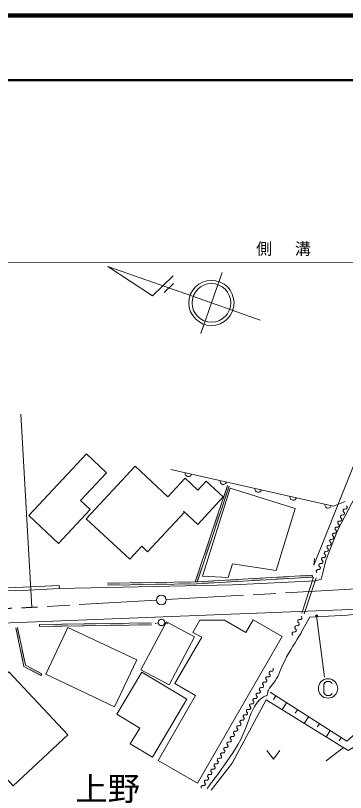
# Model space of a CAD drawing. Units: millimetres, scale not verified. Extents: x 40000 to 680000, y 20000 to 380000.
# Drawn here: x 449416 to 500568, y 259506 to 380000 of the extents above; entities that cross this region are included whole.
import ezdxf
from ezdxf.enums import TextEntityAlignment as Align

# ---------------------------------------------------------------- set-up
doc = ezdxf.new("R2010")
doc.units = ezdxf.units.MM
doc.header["$LTSCALE"] = 1000
doc.linetypes.add('CHAIN', pattern=[18.5, 12, -1.5, 3.5, -1.5])
for name, color, linetype, lineweight in [('M-BGD', 7, 'Continuous', 13), ('M-BMK', 2, 'CHAIN', 13), ('M-BMK-SRVR', 3, 'Continuous', 13), ('M-STR-HTXT', 7, 'Continuous', 13), ('M-STR-STRC', 7, 'Continuous', 13), ('M-TTL', 2, 'Continuous', 140), ('M-TTL-LINE', 7, 'Continuous', 50)]:
    doc.layers.add(name, color=color, linetype=linetype, lineweight=lineweight)
doc.layers.add('M-BMK-HTXT', color=7, linetype='Continuous')
doc.styles.add('ＭＳ ゴシック', font='')
doc.styles.get('ＭＳ ゴシック').set_extended_font_data('MS Gothic')

msp = doc.modelspace()

# ---------------------------------------------------------------- hatches: boundary and pattern name
at = {"layer": 'M-BGD'}
for points in [[(482255, 307119), (481543, 304988), (481828, 304893), (482539, 307024)], [(480832, 302856), (480121, 300724), (480405, 300629), (481117, 302761)], [(479409, 298593), (478698, 296461), (478982, 296366), (479694, 298498)], [(477986, 294329), (477275, 292198), (477560, 292103), (478271, 294234)], [(489749, 292567), (491649, 292672), (491632, 292972), (489733, 292866)], [(493548, 292777), (495447, 292882), (495431, 293182), (493531, 293077)], [(463696, 291669), (465539, 291698), (465535, 291998), (463691, 291969)], [(467383, 291727), (469227, 291756), (469222, 292056), (467378, 292027)], [(471071, 291786), (472914, 291815), (472910, 292115), (471066, 292086)], [(474758, 291844), (476602, 291873), (476597, 292173), (474753, 292144)], [(478353, 291936), (480252, 292041), (480235, 292341), (478336, 292236)], [(482151, 292146), (484051, 292252), (484034, 292551), (482135, 292446)], [(485950, 292357), (487850, 292462), (487833, 292761), (485934, 292656)], [(457479, 285609), (455307, 285577), (455312, 285277), (457484, 285310)], [(461824, 285675), (459652, 285642), (459656, 285342), (461828, 285375)], [(466168, 285740), (463996, 285707), (464000, 285407), (466172, 285440)], [(470512, 285805), (468340, 285773), (468344, 285473), (470516, 285505)], [(449439, 285033), (449807, 283308), (450100, 283371), (449733, 285096)], [(450175, 281583), (450542, 279858), (450836, 279921), (450468, 281646)], [(451623, 278561), (453351, 277642), (453491, 277907), (451764, 278826)]]:
    msp.add_hatch(color=256, dxfattribs=at).paths.add_polyline_path(points)

# ---------------------------------------------------------------- linework, layer by layer
for p, q in [((473050, 305367), (467945, 310102)), ((482255, 307119), (477275, 292198)), ((482539, 307024), (477560, 292103)), ((469886, 296836), (475603, 302999)), ((477438, 292186), (495431, 293182)), ((477449, 291886), (495447, 292882)), ((482379, 292842), (478417, 293036)), ((493791, 287312), (495623, 292904)), ((495447, 292882), (495431, 293182)), ((463691, 291969), (477438, 292186)), ((463696, 291669), (477449, 291886)), ((494171, 287188), (496003, 292780)), ((470512, 285805), (453135, 285544)), ((471553, 285803), (471059, 285728)), ((472537, 285778), (473027, 285678)), ((449439, 285033), (450716, 279043)), ((449733, 285096), (450980, 279242)), ((453135, 285544), (453140, 285244)), ((470516, 285505), (453140, 285244)), ((478278, 283598), (474129, 276399)), ((450716, 279043), (453351, 277642)), ((450980, 279242), (453491, 277907)), ((453351, 277642), (453491, 277907)), ((470625, 264990), (475997, 273952)), ((489749, 274500), (489387, 273933)), ((491443, 273418), (490738, 272313)), ((493138, 272336), (492794, 271798)), ((494832, 271254), (494163, 270206)), ((496526, 270172), (496201, 269662)), ((498221, 269090), (497587, 268098)), ((499915, 268009), (499607, 267526)), ((467208, 267038), (470625, 264990)), ((500201, 266402), (497551, 264389)), ((471520, 264468), (477647, 260937))]:
    msp.add_line(p, q, dxfattribs=at)
for points in [[(456200, 291624), (456223, 291124), (483094, 291683), (495965, 292325), (496802, 292604), (497001, 293401), (497558, 295633), (499348, 300139), (502135, 305480), (506755, 312654)], [(451465, 302467), (460412, 312007), (463538, 309075)], [(467945, 310102), (460366, 301932), (467115, 295673)], [(460978, 303368), (459493, 304761), (463538, 309075)], [(500499, 304615), (498732, 303908), (473493, 309619)], [(473050, 305367), (475716, 308241), (477699, 306402), (478973, 307776), (481605, 305335), (477663, 301085), (475479, 303111)], [(478417, 293036), (482668, 306684), (492791, 303531), (489799, 293925)], [(500313, 302999), (500265, 303043), (500225, 303105), (500204, 303160), (500202, 303205), (500208, 303270), (500241, 303345), (500285, 303393), (500321, 303423), (500375, 303443), (500448, 303456), (500640, 303483), (500721, 303515), (500757, 303544), (500800, 303592), (500825, 303648), (500840, 303732), (500827, 303805), (500806, 303859), (500777, 303894), (500729, 303938)], [(460978, 303368), (456076, 298142), (451465, 302467)], [(499896, 302060), (499848, 302104), (499808, 302166), (499787, 302220), (499785, 302266), (499792, 302331), (499825, 302406), (499869, 302454), (499904, 302483), (499958, 302504), (500031, 302517), (500223, 302544), (500305, 302575), (500340, 302605), (500384, 302653), (500409, 302709), (500423, 302793), (500411, 302866), (500390, 302920), (500361, 302955), (500313, 302999)], [(499480, 301120), (499432, 301164), (499392, 301227), (499371, 301281), (499369, 301327), (499375, 301392), (499408, 301467), (499452, 301515), (499488, 301544), (499542, 301565), (499615, 301578), (499807, 301605), (499888, 301636), (499924, 301665), (499967, 301713), (499992, 301770), (500007, 301853), (499994, 301926), (499973, 301981), (499944, 302016), (499896, 302060)], [(498647, 299242), (498599, 299286), (498559, 299348), (498538, 299402), (498536, 299448), (498542, 299513), (498575, 299588), (498619, 299636), (498655, 299665), (498709, 299686), (498782, 299699), (498974, 299726), (499055, 299758), (499091, 299787), (499134, 299835), (499159, 299891), (499174, 299975), (499161, 300048), (499140, 300102), (499111, 300137), (499063, 300181)], [(499063, 300181), (499015, 300225), (498975, 300288), (498954, 300342), (498952, 300388), (498959, 300452), (498992, 300527), (499036, 300576), (499071, 300605), (499125, 300626), (499198, 300638), (499390, 300666), (499472, 300697), (499507, 300726), (499551, 300774), (499576, 300831), (499590, 300914), (499578, 300987), (499557, 301041), (499528, 301077), (499480, 301120)], [(498230, 298303), (498182, 298346), (498142, 298409), (498121, 298463), (498119, 298509), (498126, 298574), (498159, 298649), (498203, 298697), (498238, 298726), (498292, 298747), (498365, 298760), (498557, 298787), (498639, 298818), (498674, 298848), (498718, 298896), (498743, 298952), (498757, 299035), (498745, 299108), (498724, 299163), (498695, 299198), (498647, 299242)], [(469886, 296836), (468976, 297680), (467115, 295673)], [(497814, 297363), (497766, 297407), (497726, 297470), (497705, 297524), (497703, 297570), (497709, 297635), (497742, 297710), (497786, 297758), (497822, 297787), (497876, 297808), (497949, 297820), (498141, 297848), (498222, 297879), (498258, 297908), (498301, 297956), (498326, 298013), (498341, 298096), (498328, 298169), (498307, 298223), (498278, 298259), (498230, 298303)], [(496981, 295485), (496932, 295529), (496893, 295591), (496872, 295645), (496870, 295691), (496876, 295756), (496909, 295831), (496953, 295879), (496989, 295908), (497043, 295929), (497116, 295942), (497308, 295969), (497389, 296001), (497424, 296030), (497468, 296078), (497493, 296134), (497508, 296218), (497495, 296291), (497474, 296345), (497445, 296380), (497397, 296424)], [(497397, 296424), (497349, 296468), (497309, 296530), (497288, 296585), (497286, 296631), (497292, 296695), (497326, 296770), (497370, 296818), (497405, 296848), (497459, 296869), (497532, 296881), (497724, 296908), (497806, 296940), (497841, 296969), (497885, 297017), (497910, 297073), (497924, 297157), (497912, 297230), (497891, 297284), (497862, 297320), (497814, 297363)], [(496564, 294546), (496516, 294589), (496476, 294652), (496455, 294706), (496453, 294752), (496460, 294817), (496493, 294892), (496537, 294940), (496572, 294969), (496626, 294990), (496699, 295003), (496891, 295030), (496973, 295061), (497008, 295091), (497052, 295139), (497077, 295195), (497091, 295278), (497079, 295351), (497058, 295406), (497029, 295441), (496981, 295485)], [(417744, 294095), (427926, 291967), (436453, 290904), (449456, 290802), (456223, 291124)], [(417846, 294585), (428009, 292461), (436486, 291404), (449446, 291302), (456200, 291624)], [(482379, 292842), (483036, 294951), (489799, 293925)], [(496148, 293606), (496100, 293650), (496060, 293713), (496039, 293767), (496037, 293813), (496043, 293877), (496076, 293953), (496120, 294001), (496156, 294030), (496210, 294051), (496283, 294063), (496475, 294091), (496556, 294122), (496592, 294151), (496635, 294199), (496660, 294256), (496675, 294339), (496662, 294412), (496641, 294466), (496612, 294502), (496564, 294546)], [(422080, 288041), (441967, 284838), (445906, 285735), (505254, 288057), (522018, 289502), (559441, 291586), (572615, 292109)], [(493716, 286814), (493765, 286769), (493805, 286703), (493826, 286647), (493828, 286600), (493821, 286533), (493785, 286456), (493740, 286407), (493703, 286377), (493646, 286356), (493571, 286344), (493372, 286318), (493288, 286286), (493251, 286257), (493205, 286208), (493179, 286150), (493163, 286064), (493175, 285988), (493196, 285932), (493225, 285895), (493274, 285849)], [(478278, 283598), (476919, 284340), (478012, 286236), (481818, 286237)], [(477647, 260937), (490754, 283680), (486237, 286283)], [(486237, 286283), (485116, 284337), (481818, 286237)], [(493274, 285849), (493324, 285803), (493364, 285738), (493385, 285682), (493386, 285635), (493379, 285568), (493344, 285491), (493298, 285441), (493261, 285412), (493205, 285391), (493129, 285379), (492931, 285353), (492846, 285321), (492810, 285291), (492764, 285242), (492737, 285184), (492721, 285098), (492733, 285023), (492754, 284967), (492784, 284930), (492833, 284884)], [(492833, 284884), (492882, 284838), (492923, 284773), (492944, 284717), (492945, 284669), (492938, 284603), (492903, 284525), (492857, 284476), (492820, 284446), (492764, 284425), (492688, 284413), (492490, 284387), (492405, 284356), (492368, 284326), (492322, 284277), (492296, 284219), (492280, 284133), (492292, 284058), (492313, 284001), (492343, 283964), (492392, 283919)], [(488902, 275041), (500762, 267468), (512146, 277403), (513558, 280186)], [(516255, 278817), (505257, 268582), (500977, 266012), (488248, 273846)], [(489302, 278716), (489343, 278669), (489373, 278605), (489387, 278551), (489384, 278507), (489370, 278447), (489330, 278379), (489283, 278339), (489246, 278315), (489193, 278301), (489122, 278298), (488937, 278294), (488856, 278273), (488819, 278249), (488772, 278209), (488742, 278158), (488719, 278081), (488723, 278010), (488736, 277956), (488760, 277919), (488800, 277872)], [(457523, 268461), (448384, 278232), (441025, 271348)], [(475997, 273952), (469015, 278138), (465110, 271626)], [(488800, 277872), (488841, 277825), (488872, 277762), (488885, 277708), (488882, 277664), (488869, 277603), (488829, 277536), (488782, 277495), (488745, 277472), (488691, 277458), (488620, 277454), (488435, 277450), (488355, 277430), (488318, 277406), (488271, 277366), (488241, 277315), (488217, 277237), (488221, 277167), (488235, 277113), (488258, 277076), (488299, 277029)], [(474129, 276399), (477332, 274553), (471520, 264468)], [(487797, 276186), (487838, 276139), (487868, 276075), (487882, 276021), (487879, 275977), (487866, 275917), (487826, 275849), (487779, 275809), (487742, 275785), (487688, 275771), (487617, 275768), (487432, 275764), (487351, 275743), (487314, 275719), (487267, 275679), (487237, 275628), (487214, 275551), (487218, 275480), (487231, 275426), (487255, 275389), (487296, 275342)], [(488299, 277029), (488339, 276982), (488370, 276918), (488384, 276864), (488380, 276821), (488367, 276760), (488327, 276693), (488280, 276652), (488243, 276628), (488189, 276615), (488119, 276611), (487934, 276607), (487853, 276586), (487816, 276563), (487769, 276522), (487739, 276472), (487716, 276394), (487719, 276323), (487733, 276270), (487757, 276233), (487797, 276186)], [(487296, 275342), (487336, 275295), (487367, 275232), (487380, 275178), (487377, 275134), (487364, 275073), (487324, 275006), (487277, 274965), (487240, 274942), (487186, 274928), (487116, 274924), (486930, 274920), (486850, 274900), (486813, 274876), (486766, 274836), (486736, 274785), (486712, 274707), (486716, 274637), (486730, 274583), (486754, 274546), (486794, 274499)], [(479739, 259868), (483026, 264041), (488248, 273846)], [(486293, 273656), (486333, 273609), (486364, 273545), (486377, 273491), (486374, 273447), (486361, 273387), (486321, 273319), (486274, 273279), (486237, 273255), (486183, 273241), (486112, 273238), (485927, 273234), (485847, 273213), (485810, 273189), (485763, 273149), (485733, 273098), (485709, 273021), (485713, 272950), (485727, 272896), (485750, 272859), (485791, 272812)], [(486794, 274499), (486835, 274452), (486865, 274388), (486879, 274334), (486876, 274291), (486862, 274230), (486822, 274163), (486775, 274122), (486738, 274098), (486685, 274085), (486614, 274081), (486429, 274077), (486348, 274056), (486311, 274033), (486264, 273992), (486234, 273942), (486211, 273864), (486215, 273793), (486228, 273740), (486252, 273703), (486293, 273656)], [(485791, 272812), (485831, 272765), (485862, 272702), (485876, 272648), (485873, 272604), (485859, 272543), (485819, 272476), (485772, 272435), (485735, 272412), (485681, 272398), (485611, 272394), (485426, 272390), (485345, 272370), (485308, 272346), (485261, 272306), (485231, 272255), (485208, 272177), (485211, 272107), (485225, 272053), (485249, 272016), (485289, 271969)], [(467208, 267038), (468677, 269487), (465110, 271626)], [(484788, 271126), (484828, 271079), (484859, 271015), (484872, 270961), (484869, 270917), (484856, 270857), (484816, 270789), (484769, 270749), (484732, 270725), (484678, 270711), (484608, 270708), (484423, 270704), (484342, 270683), (484305, 270659), (484258, 270619), (484228, 270568), (484205, 270491), (484208, 270420), (484222, 270366), (484246, 270329), (484286, 270282)], [(485289, 271969), (485330, 271922), (485360, 271858), (485374, 271805), (485371, 271761), (485358, 271700), (485318, 271633), (485271, 271592), (485234, 271568), (485180, 271555), (485109, 271551), (484924, 271547), (484843, 271526), (484806, 271503), (484759, 271462), (484729, 271412), (484706, 271334), (484710, 271263), (484723, 271210), (484747, 271173), (484788, 271126)], [(484286, 270282), (484327, 270235), (484357, 270172), (484371, 270118), (484368, 270074), (484354, 270013), (484314, 269946), (484267, 269905), (484230, 269882), (484177, 269868), (484106, 269864), (483921, 269860), (483840, 269840), (483803, 269816), (483756, 269776), (483726, 269725), (483703, 269647), (483707, 269577), (483720, 269523), (483744, 269486), (483785, 269439)], [(483785, 269439), (483825, 269392), (483856, 269328), (483869, 269274), (483866, 269231), (483853, 269170), (483813, 269103), (483766, 269062), (483729, 269038), (483675, 269025), (483604, 269021), (483419, 269017), (483339, 268996), (483302, 268973), (483255, 268932), (483225, 268882), (483201, 268804), (483205, 268733), (483219, 268680), (483242, 268643), (483283, 268596)], [(442828, 267229), (449070, 260555), (457523, 268461)], [(482781, 267752), (482822, 267705), (482852, 267642), (482866, 267588), (482863, 267544), (482850, 267483), (482810, 267416), (482763, 267375), (482726, 267352), (482672, 267338), (482601, 267334), (482416, 267330), (482335, 267310), (482299, 267286), (482252, 267246), (482221, 267195), (482198, 267117), (482202, 267047), (482216, 266993), (482239, 266956), (482280, 266909)], [(483283, 268596), (483324, 268549), (483354, 268485), (483368, 268431), (483365, 268387), (483351, 268327), (483311, 268259), (483264, 268219), (483227, 268195), (483173, 268181), (483103, 268178), (482918, 268174), (482837, 268153), (482800, 268129), (482753, 268089), (482723, 268038), (482700, 267961), (482703, 267890), (482717, 267836), (482741, 267799), (482781, 267752)], [(482280, 266909), (482320, 266862), (482351, 266798), (482365, 266744), (482361, 266701), (482348, 266640), (482308, 266573), (482261, 266532), (482224, 266508), (482170, 266495), (482100, 266491), (481915, 266487), (481834, 266466), (481797, 266443), (481750, 266402), (481720, 266352), (481697, 266274), (481700, 266203), (481714, 266150), (481738, 266113), (481778, 266066)], [(481277, 265222), (481317, 265175), (481348, 265112), (481361, 265058), (481358, 265014), (481345, 264953), (481305, 264886), (481258, 264845), (481221, 264822), (481167, 264808), (481096, 264804), (480911, 264800), (480831, 264780), (480794, 264756), (480747, 264715), (480717, 264665), (480693, 264587), (480697, 264517), (480711, 264463), (480734, 264426), (480775, 264379)], [(481778, 266066), (481819, 266019), (481849, 265955), (481863, 265901), (481860, 265857), (481847, 265797), (481806, 265729), (481759, 265689), (481722, 265665), (481669, 265651), (481598, 265648), (481413, 265644), (481332, 265623), (481295, 265599), (481248, 265559), (481218, 265508), (481195, 265431), (481199, 265360), (481212, 265306), (481236, 265269), (481277, 265222)], [(488398, 266017), (489399, 264657), (490398, 266018)], [(480775, 264379), (480816, 264332), (480846, 264268), (480860, 264214), (480857, 264171), (480843, 264110), (480803, 264043), (480756, 264002), (480719, 263978), (480666, 263965), (480595, 263961), (480410, 263957), (480329, 263936), (480292, 263913), (480245, 263872), (480215, 263822), (480192, 263744), (480195, 263673), (480209, 263620), (480233, 263583), (480273, 263536)], [(479772, 262692), (479812, 262645), (479843, 262582), (479857, 262528), (479853, 262484), (479840, 262423), (479800, 262356), (479753, 262315), (479716, 262292), (479662, 262278), (479592, 262274), (479407, 262270), (479326, 262250), (479289, 262226), (479242, 262185), (479212, 262135), (479189, 262057), (479192, 261987), (479206, 261933), (479230, 261896), (479270, 261849)], [(480273, 263536), (480314, 263489), (480344, 263425), (480358, 263371), (480355, 263327), (480342, 263267), (480302, 263199), (480255, 263159), (480218, 263135), (480164, 263121), (480093, 263118), (479908, 263114), (479827, 263093), (479791, 263069), (479744, 263029), (479713, 262978), (479690, 262901), (479694, 262830), (479708, 262776), (479731, 262739), (479772, 262692)], [(479270, 261849), (479311, 261802), (479341, 261738), (479355, 261684), (479352, 261641), (479339, 261580), (479298, 261513), (479251, 261472), (479215, 261448), (479161, 261435), (479090, 261431), (478905, 261427), (478824, 261406), (478787, 261383), (478740, 261342), (478710, 261291), (478687, 261214), (478691, 261143), (478704, 261090), (478728, 261053), (478769, 261006)], [(478769, 261006), (478809, 260959), (478840, 260895), (478853, 260841), (478850, 260797), (478837, 260737), (478797, 260669), (478750, 260629), (478713, 260605), (478659, 260591), (478588, 260588), (478403, 260584), (478323, 260563), (478286, 260539), (478239, 260499), (478209, 260448), (478185, 260371), (478189, 260300), (478203, 260246), (478226, 260209), (478267, 260162)]]:
    msp.add_lwpolyline(points, dxfattribs=at)
for points in [[(468865, 278537), (472802, 285968), (477170, 283654), (473233, 276223)], [(468196, 280082), (457523, 285115), (454090, 277834), (464762, 272801)]]:
    msp.add_lwpolyline(points, close=True, dxfattribs=at)
msp.add_circle((472048, 285878), 500, dxfattribs=at)
for centre in [(476202, 309006), (481621, 307779), (487041, 306553), (492460, 305327), (497879, 304101)]:
    msp.add_arc(centre, 500, 167.24943, 347.24943, dxfattribs=at)
for points, knots in [([(495007, 286674), (500197, 286983), (505387, 287293), (510575, 287640), (512803, 287789), (515030, 287946), (517257, 288102)], [0, 0, 0, 0, 1, 1, 1, 2, 2, 2, 2]), ([(488454, 274602), (488488, 274876), (488522, 275151), (488621, 275396), (488785, 275801), (489130, 276125), (489414, 276482), (490097, 277338), (490434, 278379), (490875, 279364), (491577, 280932), (492546, 282358), (493421, 283834), (493974, 284767), (494491, 285721), (495007, 286674)], [0, 0, 0, 0, 1, 1, 1, 2, 2, 2, 3, 3, 3, 4, 4, 4, 5, 5, 5, 5]), ([(479104, 260106), (479987, 261282), (480870, 262459), (481734, 263657), (482986, 265394), (484198, 267179), (484990, 269171), (485547, 270574), (485895, 272080), (486784, 273307), (487040, 273660), (487341, 273991), (487702, 274226), (487936, 274378), (488195, 274490), (488454, 274602)], [0, 0, 0, 0, 1, 1, 1, 2, 2, 2, 3, 3, 3, 4, 4, 4, 5, 5, 5, 5])]:
    msp.add_open_spline(points, degree=3, knots=knots, dxfattribs=at)
at = {"layer": 'M-BMK'}
for p, q in [((472783, 289408), (559423, 294349)), ((471286, 289322), (451942, 288219))]:
    msp.add_line(p, q, dxfattribs=at)
msp.add_arc((444724, 408002), 120000, 237.34369, 273.44831, dxfattribs=at)
at = {"layer": 'M-BMK-SRVR'}
for p, q in [((479787, 335427), (463746, 341054)), ((479787, 335427), (481443, 340145)), ((473900, 338440), (472464, 337048)), ((479787, 335427), (478132, 330709)), ((487336, 332778), (479787, 335427))]:
    msp.add_line(p, q, dxfattribs=at)
msp.add_lwpolyline([(463746, 341054), (470633, 336519), (472239, 338075), (473844, 339631)], dxfattribs=at)
for centre, radius in [((479788, 335427), 3500), ((479788, 335427), 3000), ((472034, 289365), 750)]:
    msp.add_circle(centre, radius, dxfattribs=at)
at = {"layer": 'M-STR-HTXT'}
for p, q in [((417759, 341703), (572179, 341757)), ((450234, 318170), (451942, 288219)), ((495668, 294781), (495778, 295813))]:
    msp.add_line(p, q, dxfattribs=at)
msp.add_lwpolyline([(495668, 294781), (511926, 335571), (537012, 335579)], dxfattribs=at)
at = {"layer": 'M-STR-STRC'}
msp.add_line((497325, 277367), (496102, 286910), dxfattribs=at)
msp.add_lwpolyline([(498523, 276358), (498403, 276538), (498163, 276718), (497623, 276717), (497383, 276537), (497203, 276297), (497204, 274977), (497384, 274737), (497624, 274557), (498164, 274558), (498404, 274678), (498524, 274858)], dxfattribs=at)
for centre, radius in [((496102, 286910), 150), ((496102, 286910), 90), ((496102, 286910), 30), ((497863, 275637), 1500)]:
    msp.add_circle(centre, radius, dxfattribs=at)
at = {"layer": 'M-TTL'}
msp.add_line((680000, 380000), (40000, 380000), dxfattribs=at)
at = {"layer": 'M-TTL-LINE'}
msp.add_line((40000, 370000), (680000, 370000), dxfattribs=at)

# ---------------------------------------------------------------- texts
at = {"layer": 'M-BMK-HTXT', "style": 'ＭＳ ゴシック'}
msp.add_text('上野', height=3666, rotation=0.02, dxfattribs=at).set_placement((458696, 257147), align=Align.BOTTOM_LEFT)
at = {"layer": 'M-STR-HTXT', "insert": (486716, 342713), "char_height": 1833, "attachment_point": 7, "rotation": 0.006, "style": 'ＭＳ ゴシック'}
msp.add_mtext('\\T1.2;側\u3000溝', dxfattribs=at)

doc.saveas('drawing.dxf')
